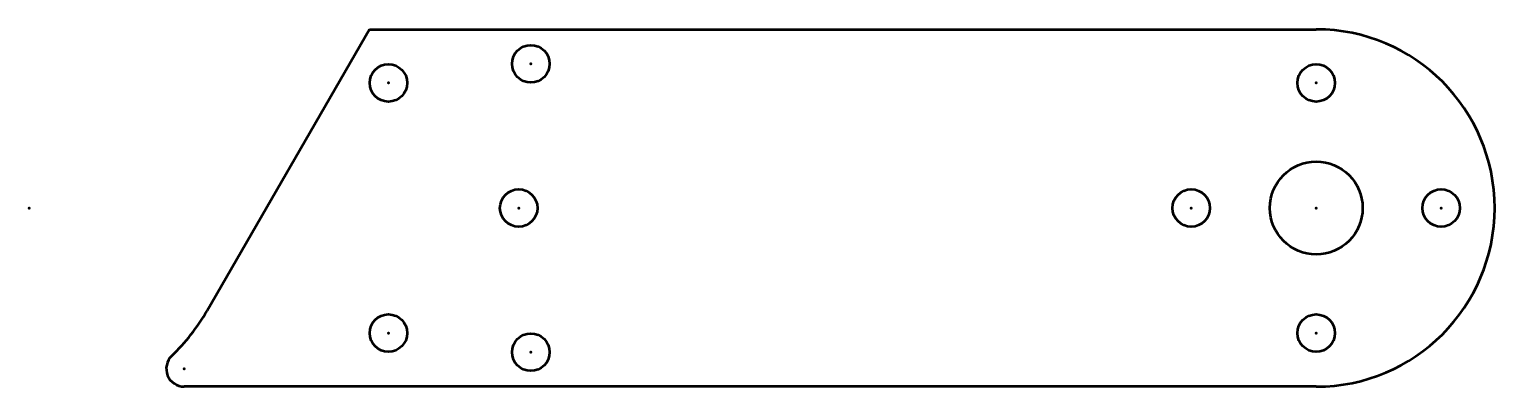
# Model space of a CAD drawing. Header units: millimetres. Extents: x -8.7 to 73.4, y 0 to 20.
import ezdxf

# ---------------------------------------------------------------- set-up
doc = ezdxf.new("R2010")
doc.units = ezdxf.units.MM
for name, color, linetype, lineweight in [('IV_ARC_CENTERS', 7, 'Continuous', 50), ('IV_INTERIOR_PROFILES', 7, 'Continuous', 50), ('IV_OUTER_PROFILE', 7, 'Continuous', 50)]:
    doc.layers.add(name, color=color, linetype=linetype, lineweight=lineweight)

msp = doc.modelspace()

# ---------------------------------------------------------------- linework, layer by layer
at = {"layer": 'IV_ARC_CENTERS'}
for p in [(19.425, 18.07), (11.445, 17), (63.425, 17), (-8.675, 10), (18.745, 10), (56.425, 10), (63.425, 10), (63.425, 10), (70.425, 10), (11.445, 3), (63.425, 3), (19.425, 1.93), (0, 1)]:
    msp.add_point(p, dxfattribs=at)
at = {"layer": 'IV_INTERIOR_PROFILES'}
for centre, radius in [((19.425, 18.07), 1.05), ((11.445, 17), 1.05), ((63.425, 17), 1.05), ((63.425, 10), 2.6), ((18.745, 10), 1.05), ((56.425, 10), 1.05), ((70.425, 10), 1.05), ((11.445, 3), 1.05), ((63.425, 3), 1.05), ((19.425, 1.93), 1.05)]:
    msp.add_circle(centre, radius, dxfattribs=at)
at = {"layer": 'IV_OUTER_PROFILE'}
for p, q in [((10.378, 20), (1.285, 4.25)), ((10.378, 20), (63.425, 20)), ((63.425, 0), (0, 0))]:
    msp.add_line(p, q, dxfattribs=at)
for centre, radius, start, end in [((63.425, 10), 10, 270, 90), ((-8.675, 10), 11.5, 313.94552, 330), ((0, 1), 1, 133.94552, 270)]:
    msp.add_arc(centre, radius, start, end, dxfattribs=at)

doc.saveas('drawing.dxf')
